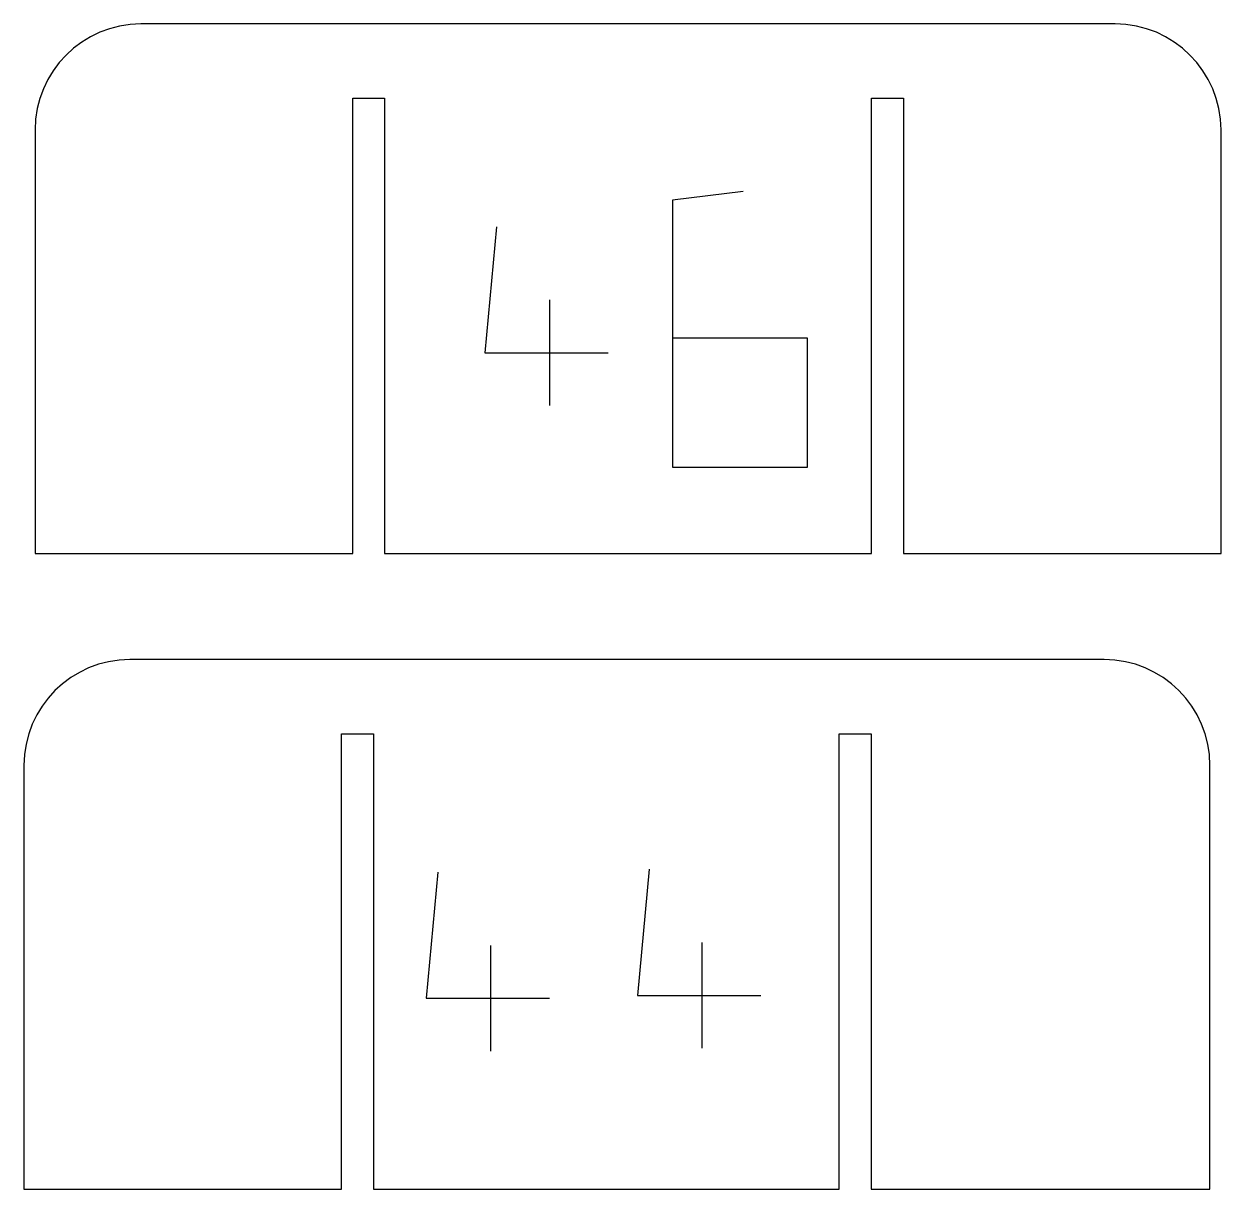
# Model space of a CAD drawing. Header units: millimetres. Extents: x 128 to 241, y -39 to 71.
import ezdxf

# ---------------------------------------------------------------- set-up
doc = ezdxf.new("R2010")
doc.units = ezdxf.units.MM

msp = doc.modelspace()

# ---------------------------------------------------------------- linework, layer by layer
for p, q in [((231.14, 71.41), (139.14, 71.41)), ((159.14, 21.41), (159.14, 64.41)), ((159.14, 64.41), (162.14, 64.41)), ((162.14, 64.41), (162.14, 21.41)), ((208.14, 21.41), (208.14, 64.41)), ((208.14, 64.41), (211.14, 64.41)), ((211.14, 64.41), (211.14, 21.41)), ((129.14, 61.41), (129.14, 21.41)), ((241.14, 21.41), (241.14, 61.41)), ((196, 55.6), (189.35, 54.77)), ((189.35, 54.77), (189.35, 29.55)), ((172.72, 52.27), (171.61, 40.36)), ((177.71, 45.35), (177.71, 35.37)), ((202.1, 41.74), (189.35, 41.74)), ((202.1, 29.55), (202.1, 41.74)), ((171.61, 40.36), (183.25, 40.36)), ((189.35, 29.55), (202.1, 29.55)), ((129.14, 21.41), (159.14, 21.41)), ((162.14, 21.41), (208.14, 21.41)), ((211.14, 21.41), (241.14, 21.41)), ((230.09, 11.39), (138.09, 11.39)), ((158.09, -38.61), (158.09, 4.39)), ((158.09, 4.39), (161.09, 4.39)), ((161.09, 4.39), (161.09, -38.61)), ((205.09, -38.61), (205.09, 4.39)), ((205.09, 4.39), (208.09, 4.39)), ((208.09, 4.39), (208.09, -38.61)), ((128.09, 1.39), (128.09, -38.61)), ((240.09, -38.61), (240.09, 1.39)), ((167.17, -8.69), (166.06, -20.6)), ((187.13, -8.41), (186.02, -20.33)), ((172.16, -15.61), (172.16, -25.59)), ((192.12, -15.34), (192.12, -25.31)), ((186.02, -20.33), (197.67, -20.33)), ((166.06, -20.6), (177.71, -20.6)), ((128.09, -38.61), (158.09, -38.61)), ((161.09, -38.61), (205.09, -38.61)), ((208.09, -38.61), (210.09, -38.61)), ((210.09, -38.61), (240.09, -38.61))]:
    msp.add_line(p, q)
for centre, start, end in [((139.14, 61.41), 90, 180), ((231.14, 61.41), 0, 90), ((138.09, 1.39), 90, 180), ((230.09, 1.39), 0, 90)]:
    msp.add_arc(centre, 10, start, end)

doc.saveas('drawing.dxf')
